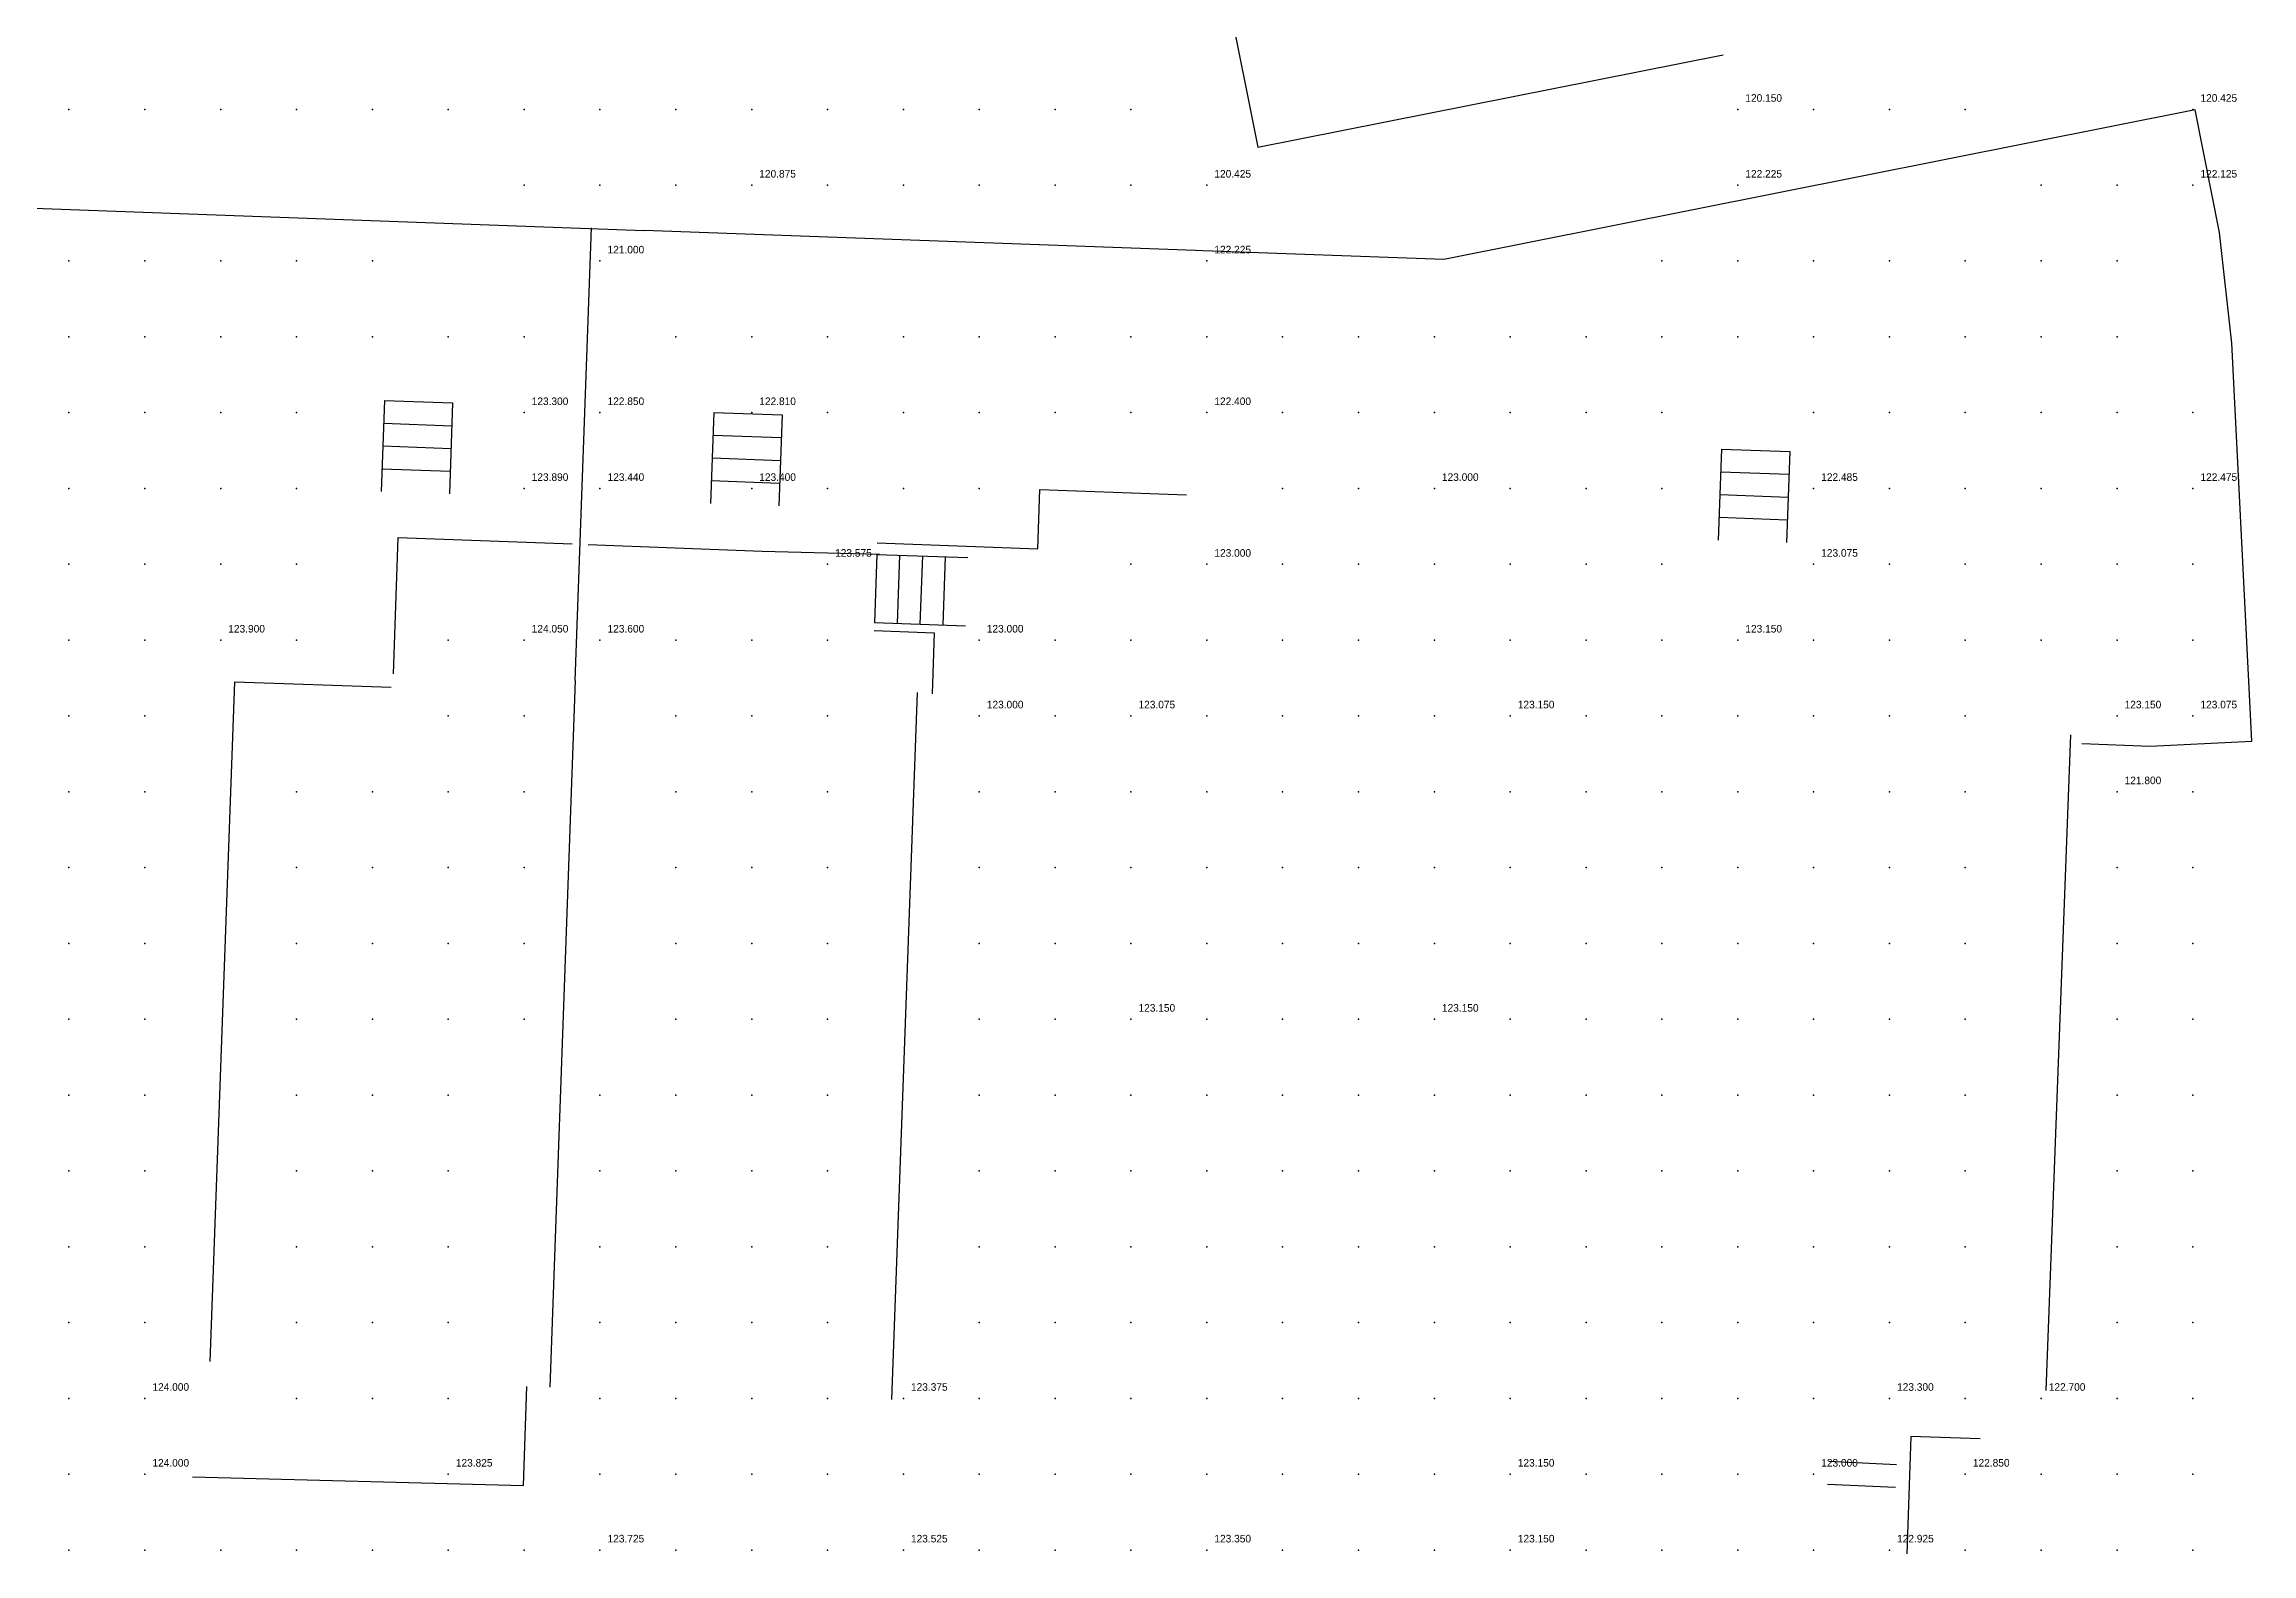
# Model space of a CAD drawing. Header units: metres. Extents: x 287878 to 288137, y 62805 to 63074.
# Drawn here: x 287942.67 to 287971.78, y 63009.95 to 63029.86 of the extents above; entities that cross this region are included whole.
import ezdxf

# ---------------------------------------------------------------- set-up
doc = ezdxf.new("R2010")
doc.units = ezdxf.units.M
for name, color, linetype in [('BARRIERS', 1, 'Continuous'), ('SURVEY_INTERP', 8, 'Continuous'), ('SURVEY_REAL', 3, 'Continuous')]:
    doc.layers.add(name, color=color, linetype=linetype)

msp = doc.modelspace()

# ---------------------------------------------------------------- linework, layer by layer
at = {"layer": 'BARRIERS'}
for p, q in [((287957.979, 63031.979), (287958.673, 63028.499)), ((287958.673, 63028.499), (287964.809, 63029.72)), ((287971.028, 63028.994), (287961.126, 63027.02)), ((287971.351, 63027.377), (287971.029, 63028.994)), ((287940.03, 63027.79), (287950.583, 63027.402)), ((287949.675, 63021.469), (287949.888, 63027.436)), ((287957.849, 63027.139), (287950.583, 63027.402)), ((287971.514, 63025.918), (287971.351, 63027.377)), ((287957.949, 63027.135), (287957.849, 63027.139)), ((287961.126, 63027.02), (287957.949, 63027.135)), ((287971.777, 63020.669), (287971.514, 63025.918)), ((287947.159, 63025.16), (287947.115, 63023.961)), ((287947.159, 63025.16), (287948.058, 63025.128)), ((287948.058, 63025.128), (287948.015, 63023.929)), ((287947.148, 63024.861), (287948.047, 63024.828)), ((287951.5, 63025.003), (287951.457, 63023.803)), ((287951.5, 63025.003), (287952.4, 63024.97)), ((287952.4, 63024.97), (287952.356, 63023.771)), ((287947.137, 63024.561), (287948.036, 63024.528)), ((287951.489, 63024.703), (287952.389, 63024.67)), ((287964.786, 63024.519), (287964.742, 63023.32)), ((287964.786, 63024.519), (287965.685, 63024.487)), ((287965.685, 63024.487), (287965.642, 63023.287)), ((287947.126, 63024.261), (287948.025, 63024.228)), ((287951.479, 63024.403), (287952.378, 63024.37)), ((287964.775, 63024.22), (287965.674, 63024.187)), ((287951.468, 63024.103), (287952.367, 63024.07)), ((287955.773, 63023.206), (287955.801, 63023.985)), ((287955.801, 63023.985), (287957.733, 63023.916)), ((287964.764, 63023.92), (287965.664, 63023.887)), ((287964.753, 63023.62), (287965.653, 63023.587)), ((287947.276, 63021.555), (287947.341, 63023.354)), ((287947.341, 63023.354), (287949.632, 63023.268)), ((287949.846, 63023.26), (287952.137, 63023.175)), ((287952.137, 63023.175), (287953.684, 63023.132)), ((287953.651, 63023.131), (287953.619, 63022.232)), ((287953.651, 63023.131), (287954.85, 63023.088)), ((287953.656, 63023.282), (287955.773, 63023.206)), ((287953.951, 63023.121), (287953.918, 63022.221)), ((287954.25, 63023.11), (287954.218, 63022.21)), ((287954.55, 63023.099), (287954.518, 63022.2)), ((287953.619, 63022.232), (287954.818, 63022.189)), ((287953.615, 63022.125), (287954.407, 63022.098)), ((287954.407, 63022.098), (287954.378, 63021.292)), ((287944.863, 63012.486), (287945.185, 63021.452)), ((287945.185, 63021.452), (287947.246, 63021.379)), ((287949.675, 63021.468), (287949.34, 63012.146)), ((287953.846, 63011.986), (287954.185, 63021.308)), ((287969.388, 63020.75), (287969.063, 63012.104)), ((287969.534, 63020.637), (287970.438, 63020.603)), ((287970.438, 63020.603), (287971.777, 63020.669)), ((287948.991, 63010.852), (287949.038, 63012.158)), ((287967.283, 63011.499), (287967.227, 63009.949)), ((287968.196, 63011.466), (287967.283, 63011.499)), ((287967.094, 63011.124), (287966.195, 63011.166)), ((287944.628, 63010.966), (287948.991, 63010.852)), ((287967.08, 63010.824), (287966.181, 63010.866))]:
    msp.add_line(p, q, dxfattribs=at)
at = {"layer": 'SURVEY_INTERP'}
for p in [(287943, 63029, 122.163), (287944, 63029, 122.052), (287945, 63029, 121.957), (287946, 63029, 121.888), (287947, 63029, 121.833), (287948, 63029, 121.767), (287949, 63029, 121.663), (287950, 63029, 121.507), (287951, 63029, 121.297), (287952, 63029, 121.145), (287953, 63029, 121.239), (287954, 63029, 121.34), (287955, 63029, 121.346), (287956, 63029, 121.255), (287957, 63029, 121.037), (287966, 63029, 120.489), (287967, 63029, 120.786), (287968, 63029, 120.886), (287949, 63028, 121.934), (287950, 63028, 121.714), (287951, 63028, 121.286), (287953, 63028, 121.205), (287954, 63028, 121.437), (287955, 63028, 121.468), (287956, 63028, 121.352), (287957, 63028, 120.954), (287969, 63028, 121.061), (287970, 63028, 121.061), (287943, 63027, 122.739), (287944, 63027, 122.492), (287945, 63027, 122.362), (287946, 63027, 122.312), (287947, 63027, 122.324), (287964, 63027, 121.254), (287965, 63027, 121.12), (287966, 63027, 121.121), (287967, 63027, 121.175), (287968, 63027, 121.214), (287969, 63027, 121.24), (287970, 63027, 121.26), (287943, 63026, 122.796), (287944, 63026, 122.626), (287945, 63026, 122.527), (287946, 63026, 122.509), (287947, 63026, 122.588), (287948, 63026, 122.775), (287949, 63026, 122.9), (287951, 63026, 122.175), (287952, 63026, 121.887), (287953, 63026, 121.812), (287954, 63026, 121.826), (287955, 63026, 121.846), (287956, 63026, 121.865), (287957, 63026, 121.926), (287958, 63026, 122.021), (287959, 63026, 121.956), (287960, 63026, 121.966), (287961, 63026, 121.997), (287962, 63026, 121.91), (287963, 63026, 121.75), (287964, 63026, 121.598), (287965, 63026, 121.489), (287966, 63026, 121.43), (287967, 63026, 121.405), (287968, 63026, 121.406), (287969, 63026, 121.444), (287970, 63026, 121.522), (287943, 63025, 122.923), (287944, 63025, 122.752), (287945, 63025, 122.691), (287946, 63025, 122.69), (287953, 63025, 122.066), (287954, 63025, 122.033), (287955, 63025, 122.05), (287956, 63025, 122.107), (287957, 63025, 122.237), (287959, 63025, 122.27), (287960, 63025, 122.328), (287961, 63025, 122.501), (287962, 63025, 122.296), (287963, 63025, 122.038), (287964, 63025, 121.886), (287966, 63025, 121.698), (287967, 63025, 121.618), (287968, 63025, 121.585), (287969, 63025, 121.648), (287970, 63025, 121.865), (287971, 63025, 122.057), (287943, 63024, 122.929), (287944, 63024, 122.907), (287945, 63024, 122.917), (287946, 63024, 122.879), (287953, 63024, 122.24), (287954, 63024, 122.214), (287955, 63024, 122.24), (287959, 63024, 122.456), (287960, 63024, 122.582), (287962, 63024, 122.572), (287963, 63024, 122.258), (287964, 63024, 122.161), (287967, 63024, 121.822), (287968, 63024, 121.729), (287969, 63024, 121.78), (287970, 63024, 122.096), (287943, 63023, 123.048), (287944, 63023, 123.189), (287945, 63023, 123.376), (287946, 63023, 123.155), (287957, 63023, 122.66), (287959, 63023, 122.643), (287960, 63023, 122.549), (287961, 63023, 122.649), (287962, 63023, 122.539), (287963, 63023, 122.418), (287964, 63023, 122.479), (287967, 63023, 122.013), (287968, 63023, 121.829), (287969, 63023, 121.803), (287970, 63023, 121.943), (287971, 63023, 122.096), (287943, 63022, 123.263), (287944, 63022, 123.436), (287946, 63022, 123.395), (287948, 63022, 124.05), (287951, 63022, 122.581), (287952, 63022, 122.474), (287953, 63022, 122.471), (287956, 63022, 122.698), (287957, 63022, 122.77), (287958, 63022, 122.741), (287959, 63022, 122.602), (287960, 63022, 122.531), (287961, 63022, 122.62), (287962, 63022, 122.74), (287963, 63022, 122.606), (287964, 63022, 122.715), (287966, 63022, 122.635), (287967, 63022, 122.122), (287968, 63022, 121.879), (287969, 63022, 121.79), (287970, 63022, 121.783), (287971, 63022, 121.775), (287943, 63021, 123.415), (287944, 63021, 123.319), (287948, 63021, 124.05), (287949, 63021, 124.05), (287951, 63021, 122.536), (287952, 63021, 122.491), (287953, 63021, 122.535), (287956, 63021, 122.838), (287958, 63021, 122.766), (287959, 63021, 122.575), (287960, 63021, 122.55), (287961, 63021, 122.763), (287963, 63021, 122.756), (287964, 63021, 122.599), (287965, 63021, 122.695), (287966, 63021, 122.434), (287967, 63021, 122.091), (287968, 63021, 121.881), (287943, 63020, 123.326), (287944, 63020, 123.19), (287946, 63020, 124.05), (287947, 63020, 124.05), (287948, 63020, 124.05), (287949, 63020, 124.05), (287951, 63020, 122.521), (287952, 63020, 122.5), (287953, 63020, 122.538), (287955, 63020, 122.768), (287956, 63020, 122.751), (287957, 63020, 122.795), (287958, 63020, 122.678), (287959, 63020, 122.563), (287960, 63020, 122.547), (287961, 63020, 122.65), (287962, 63020, 122.773), (287963, 63020, 122.609), (287964, 63020, 122.442), (287965, 63020, 122.352), (287966, 63020, 122.205), (287967, 63020, 122.018), (287968, 63020, 121.866), (287971, 63020, 121.734), (287943, 63019, 123.353), (287944, 63019, 123.158), (287946, 63019, 124.05), (287947, 63019, 124.05), (287948, 63019, 124.05), (287949, 63019, 124.05), (287951, 63019, 122.524), (287952, 63019, 122.506), (287953, 63019, 122.523), (287955, 63019, 122.628), (287956, 63019, 122.666), (287957, 63019, 122.678), (287958, 63019, 122.631), (287959, 63019, 122.575), (287960, 63019, 122.572), (287961, 63019, 122.595), (287962, 63019, 122.567), (287963, 63019, 122.466), (287964, 63019, 122.342), (287965, 63019, 122.228), (287966, 63019, 122.107), (287967, 63019, 121.979), (287968, 63019, 121.864), (287970, 63019, 121.763), (287971, 63019, 121.706), (287943, 63018, 123.487), (287944, 63018, 123.173), (287946, 63018, 124.05), (287947, 63018, 124.05), (287948, 63018, 124.05), (287949, 63018, 124.05), (287951, 63018, 122.541), (287952, 63018, 122.52), (287953, 63018, 122.525), (287955, 63018, 122.622), (287956, 63018, 122.745), (287957, 63018, 122.854), (287958, 63018, 122.734), (287959, 63018, 122.637), (287960, 63018, 122.704), (287961, 63018, 122.815), (287962, 63018, 122.659), (287963, 63018, 122.457), (287964, 63018, 122.309), (287965, 63018, 122.19), (287966, 63018, 122.081), (287967, 63018, 121.976), (287968, 63018, 121.88), (287970, 63018, 121.742), (287971, 63018, 121.681), (287943, 63017, 123.357), (287944, 63017, 123.15), (287946, 63017, 124.05), (287947, 63017, 124.05), (287948, 63017, 124.05), (287949, 63017, 124.05), (287951, 63017, 122.571), (287952, 63017, 122.546), (287953, 63017, 122.543), (287955, 63017, 122.65), (287956, 63017, 122.87), (287958, 63017, 122.861), (287959, 63017, 122.687), (287960, 63017, 122.842), (287962, 63017, 122.808), (287963, 63017, 122.487), (287964, 63017, 122.314), (287965, 63017, 122.196), (287966, 63017, 122.097), (287967, 63017, 122.005), (287968, 63017, 121.917), (287970, 63017, 121.759), (287971, 63017, 121.689), (287943, 63016, 123.233), (287944, 63016, 123.137), (287946, 63016, 124.05), (287947, 63016, 124.05), (287948, 63016, 124.05), (287950, 63016, 122.656), (287951, 63016, 122.614), (287952, 63016, 122.585), (287953, 63016, 122.573), (287955, 63016, 122.64), (287956, 63016, 122.766), (287957, 63016, 122.877), (287958, 63016, 122.757), (287959, 63016, 122.66), (287960, 63016, 122.728), (287961, 63016, 122.836), (287962, 63016, 122.674), (287963, 63016, 122.466), (287964, 63016, 122.326), (287965, 63016, 122.228), (287966, 63016, 122.147), (287967, 63016, 122.068), (287968, 63016, 121.983), (287970, 63016, 121.802), (287971, 63016, 121.72), (287943, 63015, 123.249), (287944, 63015, 123.202), (287946, 63015, 124.05), (287947, 63015, 124.05), (287948, 63015, 124.05), (287950, 63015, 122.716), (287951, 63015, 122.672), (287952, 63015, 122.639), (287953, 63015, 122.618), (287955, 63015, 122.626), (287956, 63015, 122.658), (287957, 63015, 122.675), (287958, 63015, 122.642), (287959, 63015, 122.607), (287960, 63015, 122.606), (287961, 63015, 122.604), (287962, 63015, 122.54), (287963, 63015, 122.444), (287964, 63015, 122.356), (287965, 63015, 122.29), (287966, 63015, 122.242), (287967, 63015, 122.186), (287968, 63015, 122.096), (287970, 63015, 121.866), (287971, 63015, 121.765), (287943, 63014, 123.383), (287944, 63014, 123.377), (287946, 63014, 124.05), (287947, 63014, 124.05), (287948, 63014, 124.05), (287950, 63014, 122.796), (287951, 63014, 122.75), (287952, 63014, 122.712), (287953, 63014, 122.684), (287955, 63014, 122.652), (287956, 63014, 122.644), (287957, 63014, 122.635), (287958, 63014, 122.616), (287959, 63014, 122.597), (287960, 63014, 122.584), (287961, 63014, 122.571), (287962, 63014, 122.538), (287963, 63014, 122.481), (287964, 63014, 122.42), (287965, 63014, 122.391), (287966, 63014, 122.412), (287967, 63014, 122.413), (287968, 63014, 122.295), (287970, 63014, 121.946), (287971, 63014, 121.817), (287943, 63013, 123.606), (287944, 63013, 123.698), (287946, 63013, 124.05), (287947, 63013, 124.05), (287948, 63013, 124.05), (287950, 63013, 122.906), (287951, 63013, 122.858), (287952, 63013, 122.813), (287953, 63013, 122.783), (287955, 63013, 122.728), (287956, 63013, 122.699), (287957, 63013, 122.68), (287958, 63013, 122.665), (287959, 63013, 122.646), (287960, 63013, 122.64), (287961, 63013, 122.654), (287962, 63013, 122.654), (287963, 63013, 122.593), (287964, 63013, 122.517), (287965, 63013, 122.519), (287966, 63013, 122.691), (287967, 63013, 122.869), (287968, 63013, 122.621), (287970, 63013, 122.027), (287971, 63013, 121.867), (287943, 63012, 123.778), (287946, 63012, 124.05), (287947, 63012, 124.05), (287948, 63012, 124.05), (287950, 63012, 123.081), (287951, 63012, 123.014), (287952, 63012, 122.942), (287953, 63012, 122.926), (287955, 63012, 122.861), (287956, 63012, 122.801), (287957, 63012, 122.791), (287958, 63012, 122.791), (287959, 63012, 122.754), (287960, 63012, 122.742), (287961, 63012, 122.821), (287962, 63012, 122.903), (287963, 63012, 122.779), (287964, 63012, 122.62), (287965, 63012, 122.606), (287966, 63012, 122.901), (287968, 63012, 122.862), (287970, 63012, 122.075), (287971, 63012, 121.902), (287943, 63011, 123.794), (287950, 63011, 123.406), (287951, 63011, 123.238), (287952, 63011, 123.078), (287953, 63011, 123.123), (287954, 63011, 123.223), (287955, 63011, 123.065), (287956, 63011, 122.92), (287957, 63011, 122.964), (287958, 63011, 123.058), (287959, 63011, 122.921), (287960, 63011, 122.834), (287961, 63011, 122.958), (287963, 63011, 122.929), (287964, 63011, 122.689), (287965, 63011, 122.599), (287969, 63011, 122.31), (287970, 63011, 122.074), (287971, 63011, 121.917), (287943, 63010, 123.671), (287944, 63010, 123.732), (287945, 63010, 123.582), (287946, 63010, 123.367), (287947, 63010, 123.231), (287948, 63010, 123.225), (287949, 63010, 123.437), (287951, 63010, 123.404), (287952, 63010, 123.154), (287953, 63010, 123.264), (287955, 63010, 123.22), (287956, 63010, 122.989), (287957, 63010, 123.094), (287959, 63010, 123.055), (287960, 63010, 122.867), (287961, 63010, 122.966), (287963, 63010, 122.934), (287964, 63010, 122.686), (287965, 63010, 122.545), (287966, 63010, 122.513), (287968, 63010, 122.379), (287969, 63010, 122.203), (287970, 63010, 122.043), (287971, 63010, 121.918)]:
    msp.add_point(p, dxfattribs=at)
at = {"layer": 'SURVEY_REAL'}
for p in [(287965, 63029, 120.15), (287971, 63029, 120.425), (287952, 63028, 120.875), (287958, 63028, 120.425), (287965, 63028, 122.225), (287971, 63028, 122.125), (287950, 63027, 121), (287958, 63027, 122.225), (287949, 63025, 123.3), (287950, 63025, 122.85), (287952, 63025, 122.81), (287958, 63025, 122.4), (287949, 63024, 123.89), (287950, 63024, 123.44), (287952, 63024, 123.4), (287961, 63024, 123), (287966, 63024, 122.485), (287971, 63024, 122.475), (287953, 63023, 123.575), (287958, 63023, 123), (287966, 63023, 123.075), (287945, 63022, 123.9), (287949, 63022, 124.05), (287950, 63022, 123.6), (287955, 63022, 123), (287965, 63022, 123.15), (287955, 63021, 123), (287957, 63021, 123.075), (287962, 63021, 123.15), (287970, 63021, 123.15), (287971, 63021, 123.075), (287970, 63020, 121.8), (287957, 63017, 123.15), (287961, 63017, 123.15), (287944, 63012, 124), (287954, 63012, 123.375), (287967, 63012, 123.3), (287969, 63012, 122.7), (287944, 63011, 124), (287948, 63011, 123.825), (287962, 63011, 123.15), (287966, 63011, 123), (287968, 63011, 122.85), (287950, 63010, 123.725), (287954, 63010, 123.525), (287958, 63010, 123.35), (287962, 63010, 123.15), (287967, 63010, 122.925)]:
    msp.add_point(p, dxfattribs=at)

# ---------------------------------------------------------------- texts
for s, p in [('120.150', (287965.1, 63029.1, 120.15)), ('120.425', (287971.1, 63029.1, 120.425)), ('120.875', (287952.1, 63028.1, 120.875)), ('120.425', (287958.1, 63028.1, 120.425)), ('122.225', (287965.1, 63028.1, 122.225)), ('122.125', (287971.1, 63028.1, 122.125)), ('121.000', (287950.1, 63027.1, 121)), ('122.225', (287958.1, 63027.1, 122.225)), ('123.300', (287949.1, 63025.1, 123.3)), ('122.850', (287950.1, 63025.1, 122.85)), ('122.810', (287952.1, 63025.1, 122.81)), ('122.400', (287958.1, 63025.1, 122.4)), ('123.890', (287949.1, 63024.1, 123.89)), ('123.440', (287950.1, 63024.1, 123.44)), ('123.400', (287952.1, 63024.1, 123.4)), ('123.000', (287961.1, 63024.1, 123)), ('122.485', (287966.1, 63024.1, 122.485)), ('122.475', (287971.1, 63024.1, 122.475)), ('123.575', (287953.1, 63023.1, 123.575)), ('123.000', (287958.1, 63023.1, 123)), ('123.075', (287966.1, 63023.1, 123.075)), ('123.900', (287945.1, 63022.1, 123.9)), ('124.050', (287949.1, 63022.1, 124.05)), ('123.600', (287950.1, 63022.1, 123.6)), ('123.000', (287955.1, 63022.1, 123)), ('123.150', (287965.1, 63022.1, 123.15)), ('123.000', (287955.1, 63021.1, 123)), ('123.075', (287957.1, 63021.1, 123.075)), ('123.150', (287962.1, 63021.1, 123.15)), ('123.150', (287970.1, 63021.1, 123.15)), ('123.075', (287971.1, 63021.1, 123.075)), ('121.800', (287970.1, 63020.1, 121.8)), ('123.150', (287957.1, 63017.1, 123.15)), ('123.150', (287961.1, 63017.1, 123.15)), ('124.000', (287944.1, 63012.1, 124)), ('123.375', (287954.1, 63012.1, 123.375)), ('123.300', (287967.1, 63012.1, 123.3)), ('122.700', (287969.1, 63012.1, 122.7)), ('124.000', (287944.1, 63011.1, 124)), ('123.825', (287948.1, 63011.1, 123.825)), ('123.150', (287962.1, 63011.1, 123.15)), ('123.000', (287966.1, 63011.1, 123)), ('122.850', (287968.1, 63011.1, 122.85)), ('123.725', (287950.1, 63010.1, 123.725)), ('123.525', (287954.1, 63010.1, 123.525)), ('123.350', (287958.1, 63010.1, 123.35)), ('123.150', (287962.1, 63010.1, 123.15)), ('122.925', (287967.1, 63010.1, 122.925))]:
    msp.add_text(s, height=0.1, dxfattribs=at).set_placement(p)

doc.saveas('drawing.dxf')
